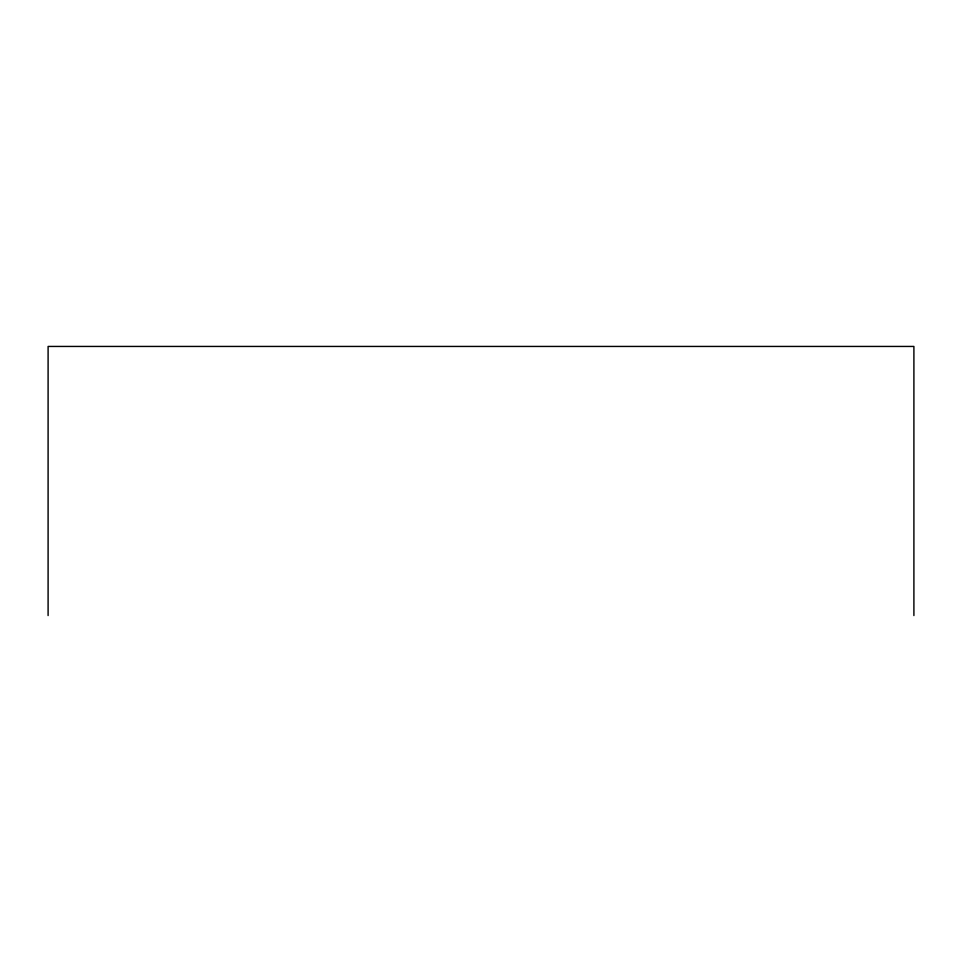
<?xml version="1.0" encoding="UTF-8"?>
<svg xmlns="http://www.w3.org/2000/svg" width="962" height="962" viewBox="0 0 962 962"><rect width="100%" height="100%" fill="white"/><g stroke="black" fill="none" stroke-linecap="round" stroke-linejoin="round"><path stroke-width="1.44" d="M913.9 615.56L913.9 346.44L48.1 346.44L48.1 615.56"/></g></svg>
